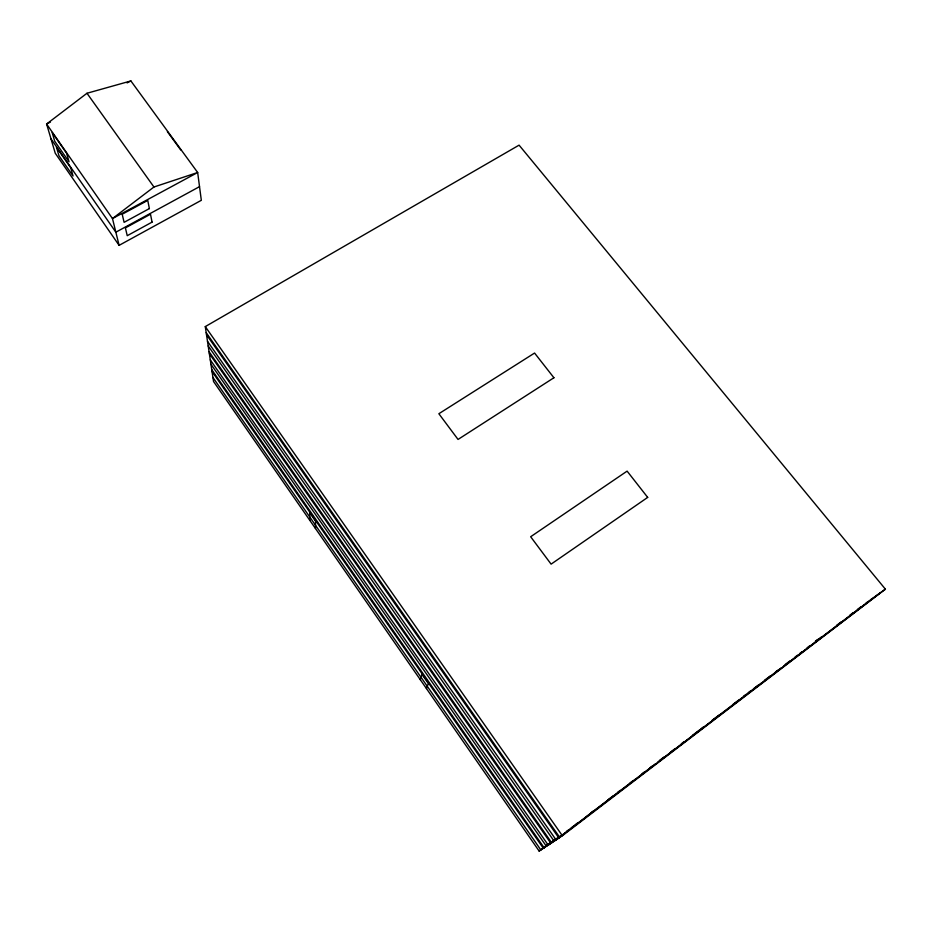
<?xml version="1.0" encoding="UTF-8"?>
<svg xmlns="http://www.w3.org/2000/svg" width="932" height="932" viewBox="0 0 932 932"><rect width="100%" height="100%" fill="white"/><g stroke="black" fill="none" stroke-linecap="round" stroke-linejoin="round"><path stroke-width="1.4" d="M309.739 520.242L309.773 512.833L315.575 521.186L315.447 528.491M420.25 679.626L422.056 674.453L428.347 683.506L426.437 688.55M86.979 93.258L46.6 124.014L55.268 153.267L119.11 245.349L201.324 200.31L197.666 172.502L130.888 80.944L86.979 93.258L153.943 187.006L197.666 172.502L112.481 218.566L119.11 245.349M539.127 851.056L562.38 835.736L885.4 589.164L519.077 145.147L205.285 326.596L213.545 381.526L539.127 851.056L547.201 844.905M550.078 842.866L540.828 849.926L212.927 377.448M550.264 842.994L543.333 848.271L212.03 371.484M552.21 841.596L555.682 838.951M555.658 839.208L546.397 846.268L210.947 364.237M210.282 359.845L548.202 845.056L558.618 837.122M815.418 641.204L817.737 639.445M548.202 845.056L561.274 835.387M575.126 824.82L577.432 823.049M617.834 792.223L620.153 790.464M642.078 773.723L644.396 771.964M659.402 760.512L664.015 756.994M681.339 743.771L683.645 742.012M700.957 728.801L703.264 727.042M743.678 696.216L745.984 694.445M748.291 692.686L750.598 690.927M764.45 680.36L770.228 675.956M785.233 664.504L789.847 660.974M807.17 647.763L809.477 646.004M849.879 615.167L853.351 612.534M558.618 837.495L551.697 842.773L209.059 351.69M566.691 831.332L568.998 829.573M571.304 827.814L573.611 826.055M590.911 812.855L593.218 811.096M608.223 799.644L612.837 796.126M630.137 782.927L632.444 781.167M649.744 767.968L652.051 766.209M670.504 752.124L675.118 748.606M692.418 735.395L699.338 730.117M712.025 720.436L718.945 715.159M732.797 704.592L738.563 700.2M753.557 688.748L758.17 685.23M775.471 672.03L777.777 670.271M795.078 657.072L797.384 655.312M799.691 653.542L801.998 651.783M815.838 641.228L821.605 636.824M836.598 625.384L841.212 621.865M857.37 609.54L860.83 606.895M584.923 817.865L554.132 841.177L208.197 345.947M585.308 817.376L636.113 778.604M636.859 778.232L655.744 763.634M657.643 762.376L710.732 721.857M712.328 720.448L761.98 682.562M762.679 682.212L781.61 667.58M783.451 666.357L872.34 598.542M207.498 341.31L556.066 839.883L880.006 593.043M153.943 187.006L112.481 218.566L46.6 124.014L50.433 122.057M866.178 602.957L868.216 601.49M870.57 599.8L885.4 589.164M199.53 186.645L115.848 232.196L51.004 138.891M127.055 82.901L130.888 80.944M167.387 131.668L180.726 149.97M205.285 326.596L562.38 835.736M206.193 332.666L559.783 837.449M206.508 334.704L558.92 838.019M209.35 353.612L550.882 843.309M211.762 369.655L544.113 847.771M647.693 497.397L551.103 564.14L530.658 536.739L627.108 471.126L647.693 497.397M553.923 377.751L458.043 439.438L438.856 413.726L534.572 353.053L553.923 377.751M152.067 222.119L127.23 235.703L125.401 227.886L150.495 214.22L152.067 222.119M149.376 208.593L124.096 222.329L122.197 214.232L147.757 200.403L149.376 208.593M66.603 153.244L52.157 132.507L54.72 141.245L69.038 161.819L66.603 153.244M70.704 167.725L56.468 147.256L58.949 155.691L73.046 176.008L70.704 167.725"/></g></svg>
